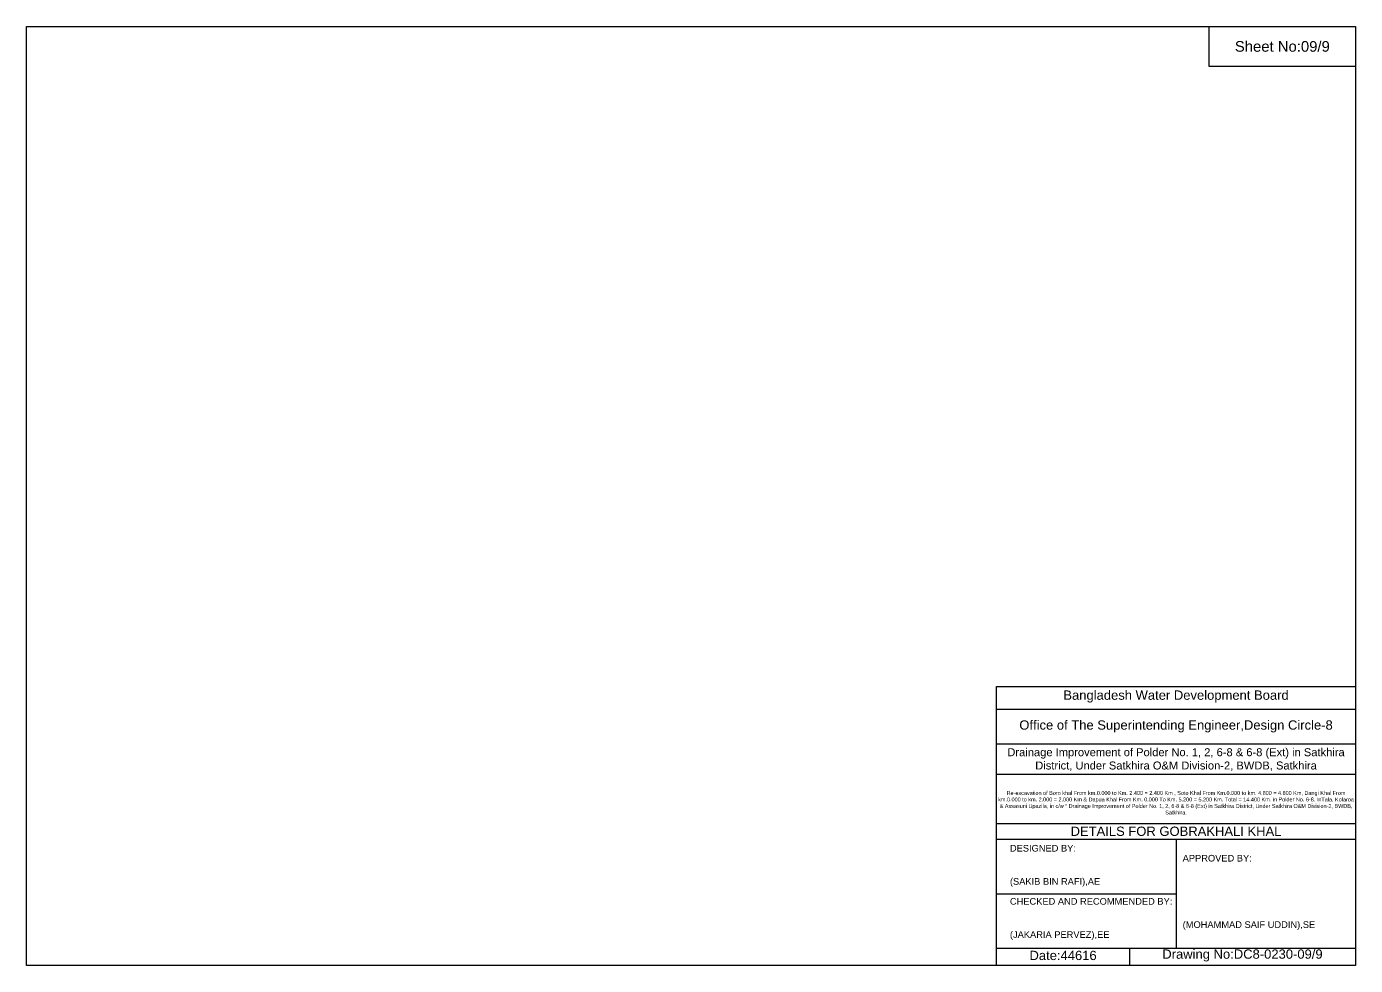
# Model space of a CAD drawing. Header units: inches. Extents: x 91000 to 278000, y -5656 to 20000.
# Drawn here: x 180000 to 188000, y 4344 to 10000 of the extents above; entities that cross this region are included whole.
import ezdxf

# ---------------------------------------------------------------- set-up
doc = ezdxf.new("R2010")
doc.units = ezdxf.units.IN
doc.header["$LTSCALE"] = 7
doc.header["$MEASUREMENT"] = 0
doc.styles.get("Standard").update_dxf_attribs({"font": 'arial.ttf'})

msp = doc.modelspace()

# ---------------------------------------------------------------- linework, layer by layer
for points in [[(180000, 10000), (188000, 10000), (188000, 4344), (180000, 4344)], [(187120, 10000), (188000, 10000), (188000, 9760), (187120, 9760)]]:
    msp.add_lwpolyline(points, close=True)
for points in [[(185840, 4344), (185840, 6024), (188000, 6024)], [(185840, 5888), (188000, 5888)], [(185840, 5680), (188000, 5680)], [(185840, 5496), (188000, 5496)], [(185840, 5200), (188000, 5200)], [(185840, 5104), (188000, 5104)], [(186920, 5104), (186920, 4448)], [(185840, 4776), (186920, 4776)], [(185840, 4448), (188000, 4448)], [(186640, 4448), (186640, 4344)]]:
    msp.add_lwpolyline(points)

# ---------------------------------------------------------------- texts
at = {"attachment_point": 5}
for s, insert, char_height in [('Sheet No:09/9', (187560, 9880), 64), ('Bangladesh Water Development Board', (186920, 5964), 56), ('Office of The Superintending Engineer,Design Circle-8', (186920, 5784), 56)]:
    msp.add_mtext(s, dxfattribs=dict(at, insert=insert, char_height=char_height))
for s, insert, char_height, width, attachment_point in [('Drainage Improvement of Polder No. 1, 2, 6-8 & 6-8 (Ext) in Satkhira District, Under Satkhira O&M Division-2, BWDB, Satkhira', (186920, 5584), 48, 2240, 5), ('Re-excavation of Boro khal From km.0.000 to Km. 2.400 = 2.400 Km , Soto Khal From Km.0.000 to km. 4.800 = 4.800 Km, Dangi Khal From km.0.000 to km. 2.000 = 2.000 Km & Dapua Khal From Km. 0.000 To Km. 5.200 = 5.200 Km. Total = 14.400 Km. in Polder No. 6-8, InTala, Kolaroa & Assasuni Upazila, in c/w “ Drainage Improvement of Polder No. 1, 2, 6-8 & 6-8 (Ext) in Satkhira District, Under Satkhira O&M Division-2, BWDB, Satkhira.', (186920, 5324), 23.565, 2160, 5), ('DETAILS FOR GOBRAKHALI KHAL', (186920, 5152), 56, 2240, 5), ('DESIGNED BY:^J^J^J(SAKIB BIN RAFI),AE', (185920, 4944), 40, 1120, 4), ('APPROVED BY:^J^J^J^J^J^J(MOHAMMAD SAIF UDDIN),SE', (186960, 4784), 40, 1120, 4), ('CHECKED AND RECOMMENDED BY:^J^J^J(JAKARIA PERVEZ),EE', (185920, 4624), 40, 1120, 4), ('Date:44616', (186240, 4404), 56, 1120, 5), ('Drawing No:DC8-0230-09/9', (187320, 4404), 56, 1760, 5)]:
    msp.add_mtext(s, dxfattribs=dict(insert=insert, char_height=char_height, width=width, attachment_point=attachment_point))

doc.saveas('drawing.dxf')
